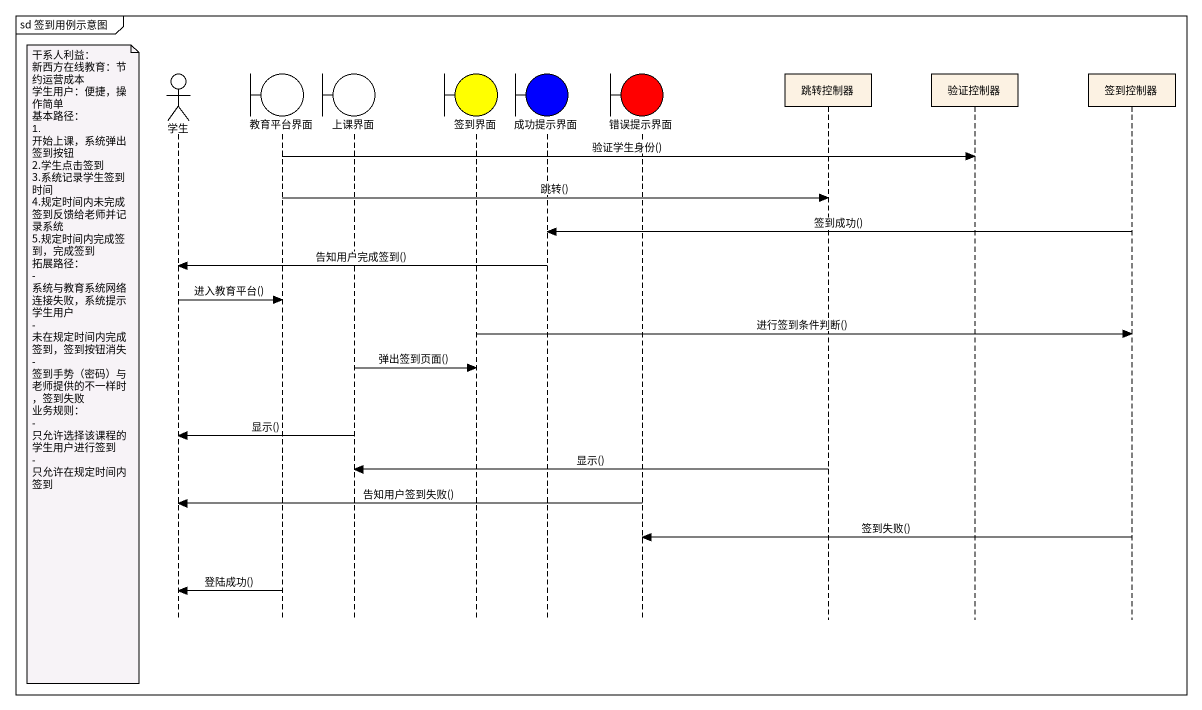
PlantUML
@startuml
mainframe sd 签到用例示意图
hide footbox
actor 学生
boundary 教育平台界面
boundary 上课界面
boundary 签到界面 #FFFF00
boundary 成功提示界面 #0000FF
boundary 错误提示界面 #FF0000
participant 跳转控制器
participant 验证控制器
participant 签到控制器

教育平台界面 -> 验证控制器 : 验证学生身份()
教育平台界面 -> 跳转控制器 : 跳转()
签到控制器 -> 成功提示界面 : 签到成功()
成功提示界面 -> 学生 : 告知用户完成签到()
学生 -> 教育平台界面 : 进入教育平台()
签到界面 -> 签到控制器 : 进行签到条件判断()
note left of 学生
  干系人利益：
  新西方在线教育：节约运营成本
  学生用户：便捷，操作简单
  基本路径：
  1. 开始上课，系统弹出签到按钮
  2.学生点击签到
  3.系统记录学生签到时间
  4.规定时间内未完成签到反馈给老师并记录系统
  5.规定时间内完成签到，完成签到
  拓展路径：
  - 系统与教育系统网络连接失败，系统提示学生用户
  - 未在规定时间内完成签到，签到按钮消失
  - 签到手势（密码）与老师提供的不一样时，签到失败
  业务规则：
  - 只允许选择该课程的学生用户进行签到
  - 只允许在规定时间内签到
end note
上课界面 -> 签到界面 : 弹出签到页面()
上课界面 -> 学生 : 显示()
跳转控制器 -> 上课界面 : 显示()
错误提示界面 -> 学生 : 告知用户签到失败()
签到控制器 -> 错误提示界面 : 签到失败()
教育平台界面 -> 学生 : 登陆成功()
@enduml
